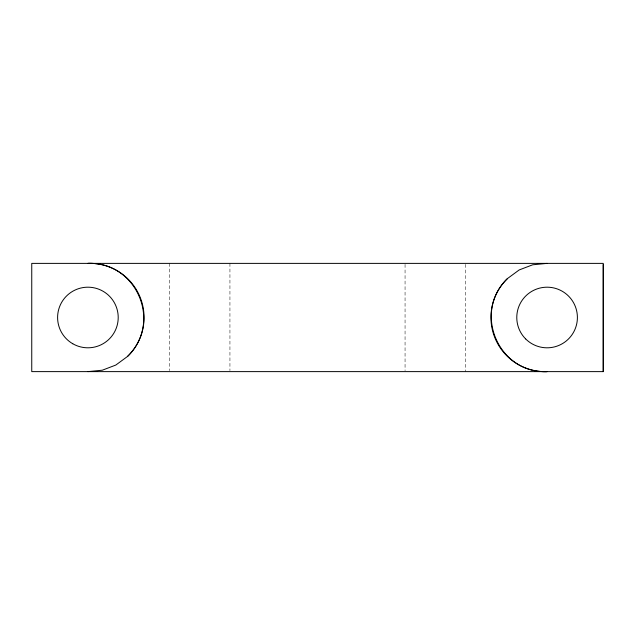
<?xml version="1.0" encoding="UTF-8"?>
<svg xmlns="http://www.w3.org/2000/svg" width="635" height="635" viewBox="0 0 635 635"><rect width="100%" height="100%" fill="white"/><g stroke="black" fill="none" stroke-linecap="round" stroke-linejoin="round"><path stroke-width="0.48" stroke-dasharray="3.17 2.38" d="M465.669 264.366L465.669 371.618M405.059 264.366L405.059 370.634M229.941 263.382L229.941 370.634M169.331 263.382L169.331 370.634"/><path stroke-width="0.95" d="M603.25 371.618L603.25 263.382L31.75 263.382L31.75 371.618L603.25 371.618L603.25 264.589M127.476 356.489C162.711 322.596 136.755 261.541 87.9 263.382A54.15 54.15 0 0 1 127.476 356.489L115.816 365.054L102.298 370.213L87.9 371.618M507.524 278.511C472.369 312.015 498.157 373.602 547.1 371.618A54.15 54.15 0 0 1 507.524 278.511L519.184 269.946L532.702 264.787L547.1 263.382M72.755 343.741A30.305 30.305 0 0 0 118.213 317.5A30.305 30.305 0 0 0 72.755 291.251A30.305 30.305 0 0 0 72.755 343.741M525.661 338.931A30.305 30.305 0 0 0 576.366 325.342A30.305 30.305 0 0 0 539.25 288.226A30.305 30.305 0 0 0 525.661 338.931"/></g></svg>
